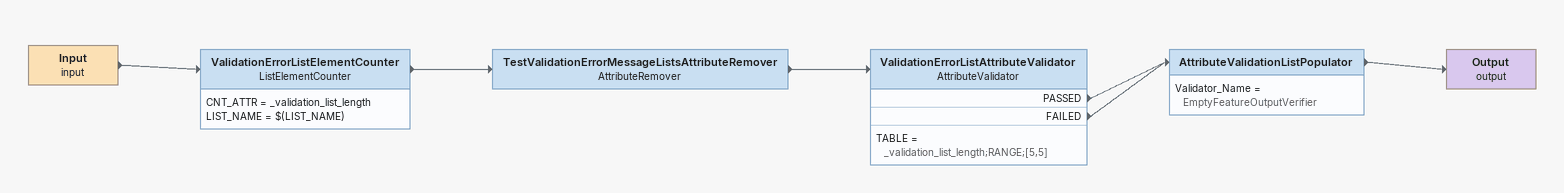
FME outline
Input (input)
    -> ValidationErrorListElementCounter
ValidationErrorListElementCounter: ListElementCounter
    CNT_ATTR = _validation_list_length
    LIST_NAME = $(LIST_NAME)
    -> TestValidationErrorMessageListsAttributeRemover
TestValidationErrorMessageListsAttributeRemover: AttributeRemover
    -> ValidationErrorListAttributeValidator
ValidationErrorListAttributeValidator: AttributeValidator
    TABLE = _validation_list_length;RANGE;[5,5]
    PASSED -> AttributeValidationListPopulator
    FAILED -> AttributeValidationListPopulator
AttributeValidationListPopulator
    Validator_Name = EmptyFeatureOutputVerifier
    -> Output (output)
Output (output)
